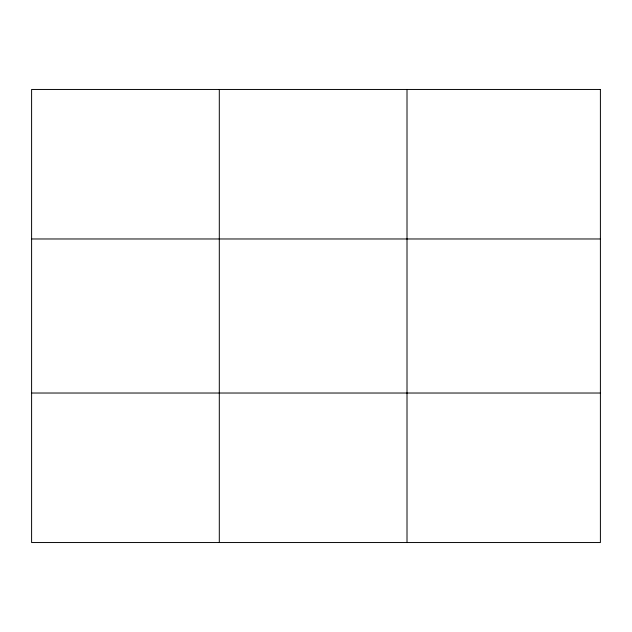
<?xml version="1.0" encoding="UTF-8"?>
<svg xmlns="http://www.w3.org/2000/svg" width="632" height="632" viewBox="0 0 632 632"><rect width="100%" height="100%" fill="white"/><g stroke="black" fill="none" stroke-linecap="round" stroke-linejoin="round"><path stroke-width="0.95" d="M219.304 542.54L219.304 89.46M407.008 542.54L407.008 89.46M31.6 238.975L600.4 238.975M31.6 393.025L600.4 393.025M600.4 89.46L600.4 542.54L31.6 542.54L31.6 89.46L600.4 89.46"/></g></svg>
